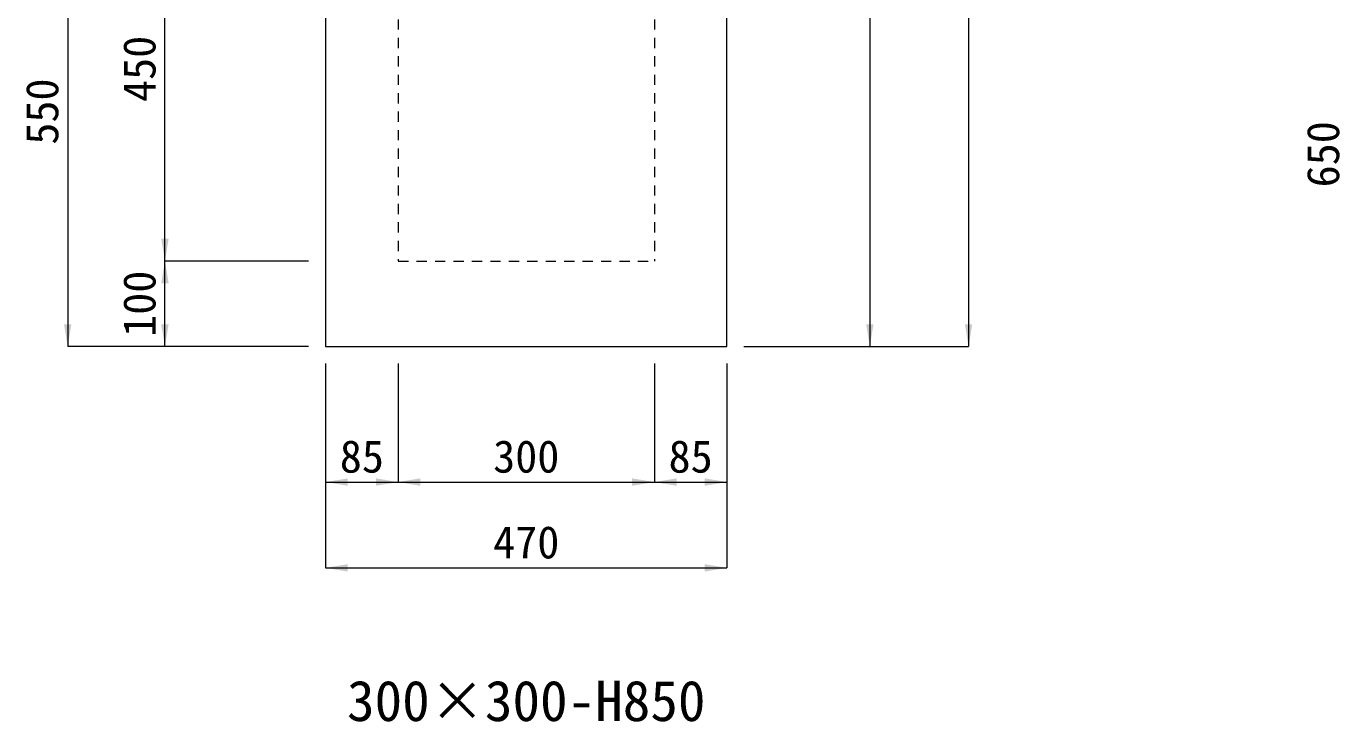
# Model space of a CAD drawing. Units: millimetres at full size, sheet at 1:40. Extents: x 69750 to 116230, y -28801 to 513.
# Drawn here: x 86997 to 88535, y -19025 to -18210 of the extents above; entities that cross this region are included whole.
import ezdxf
from ezdxf.enums import TextEntityAlignment as Align

# ---------------------------------------------------------------- set-up
doc = ezdxf.new("R2010")
doc.units = ezdxf.units.MM
doc.header["$LTSCALE"] = 40
doc.linetypes.add('USER1', pattern=[0.54, 0.3, -0.24])
doc.layers.add('寸法線', color=7, linetype='Continuous', lineweight=9)
doc.layers.add('本体', color=7, linetype='Continuous', lineweight=20)
doc.layers.add('文字', color=7, linetype='Continuous')
doc.styles.add('ＭＳ ゴシック', font='')
doc.styles.get('ＭＳ ゴシック').set_extended_font_data('MS Gothic')

# ---------------------------------------------------------------- blocks, each defined once
blk = doc.blocks.new('filled_arrow')
at = {"color": 0, "linetype": 'Continuous', "lineweight": -2}
blk.add_solid([(7.5, 1.25), (0, 0), (7.5, -1.25)], dxfattribs=at)

msp = doc.modelspace()

# ---------------------------------------------------------------- linework, layer by layer
at = {"layer": '寸法線'}
for p, q in [((88100.28, -17635.88), (88100.28, -18585.18)), ((87984.69, -17735.18), (87984.69, -18585.18)), ((87045.35, -18035.18), (87045.35, -18585.18)), ((87159.2, -18485.18), (87159.2, -18035.18)), ((87327.33, -18485.18), (87159.2, -18485.18)), ((87159.2, -18585.18), (87159.2, -18485.18)), ((87327.33, -18485.18), (87159.2, -18485.18)), ((87327.33, -18585.18), (87045.35, -18585.18)), ((87327.33, -18585.18), (87159.2, -18585.18)), ((87837.32, -18585.18), (88100.28, -18585.18)), ((87907.15, -18585.18), (87984.69, -18585.18)), ((87347.33, -18605.18), (87347.33, -18743.98)), ((87347.33, -18605.18), (87347.33, -18844.45)), ((87432.33, -18605.18), (87432.33, -18743.98)), ((87432.33, -18605.18), (87432.33, -18743.98)), ((87732.33, -18605.18), (87732.33, -18743.98)), ((87732.33, -18605.18), (87732.33, -18743.98)), ((87817.32, -18605.18), (87817.32, -18743.98)), ((87817.32, -18605.18), (87817.32, -18844.45)), ((87347.33, -18743.98), (87432.33, -18743.98)), ((87432.33, -18743.98), (87732.33, -18743.98)), ((87732.33, -18743.98), (87817.32, -18743.98)), ((87347.33, -18844.45), (87817.32, -18844.45))]:
    msp.add_line(p, q, dxfattribs=at)
at = {"layer": '本体'}
for p, q in [((87347.32, -17735.18), (87347.33, -18585.18)), ((87817.32, -18585.18), (87817.32, -17735.18)), ((87347.33, -18585.18), (87817.32, -18585.18))]:
    msp.add_line(p, q, dxfattribs=at)
at = {"layer": '本体', "linetype": 'USER1', "lineweight": 9}
for p, q in [((87432.33, -17964.65), (87432.33, -18485.18)), ((87732.32, -17964.65), (87732.33, -18485.18)), ((87432.33, -18485.18), (87732.33, -18485.18))]:
    msp.add_line(p, q, dxfattribs=at)

# ---------------------------------------------------------------- block references
at = {"layer": '寸法線', "xscale": 3.47, "yscale": 3.47}
for p, rotation in [((87159.2, -18485.18), 90), ((87159.2, -18485.18), 270), ((87045.35, -18585.18), 90), ((87159.2, -18585.18), 90), ((87984.69, -18585.18), 90), ((88100.28, -18585.18), 90), ((87432.33, -18743.98), 180), ((87732.33, -18743.98), 180), ((87817.32, -18743.98), 180), ((87817.32, -18844.45), 180)]:
    msp.add_blockref('filled_arrow', p, dxfattribs=dict(at, rotation=rotation))
for p in [(87347.33, -18743.98), (87432.33, -18743.98), (87732.33, -18743.98), (87347.33, -18844.45)]:
    msp.add_blockref('filled_arrow', p, dxfattribs=at)

# ---------------------------------------------------------------- texts
at = {"layer": '寸法線', "style": 'ＭＳ ゴシック'}
for s, p in [('450', (87129.2, -18260.18)), ('550', (87015.35, -18310.18)), ('650', (88515.35, -18360.18)), ('100', (87129.2, -18535.18))]:
    msp.add_text(s, height=37.98, rotation=90, dxfattribs=at).set_placement(p, align=Align.MIDDLE_CENTER)
for s, p in [('85', (87389.83, -18713.98)), ('300', (87582.33, -18713.98)), ('85', (87774.83, -18713.98)), ('470', (87582.33, -18814.45))]:
    msp.add_text(s, height=37.98, dxfattribs=at).set_placement(p, align=Align.MIDDLE_CENTER)
at = {"layer": '文字', "style": 'ＭＳ ゴシック'}
msp.add_text('300×300-H850', height=47.47, dxfattribs=at).set_placement((87582.33, -19000.1), align=Align.MIDDLE_CENTER)

doc.saveas('drawing.dxf')
